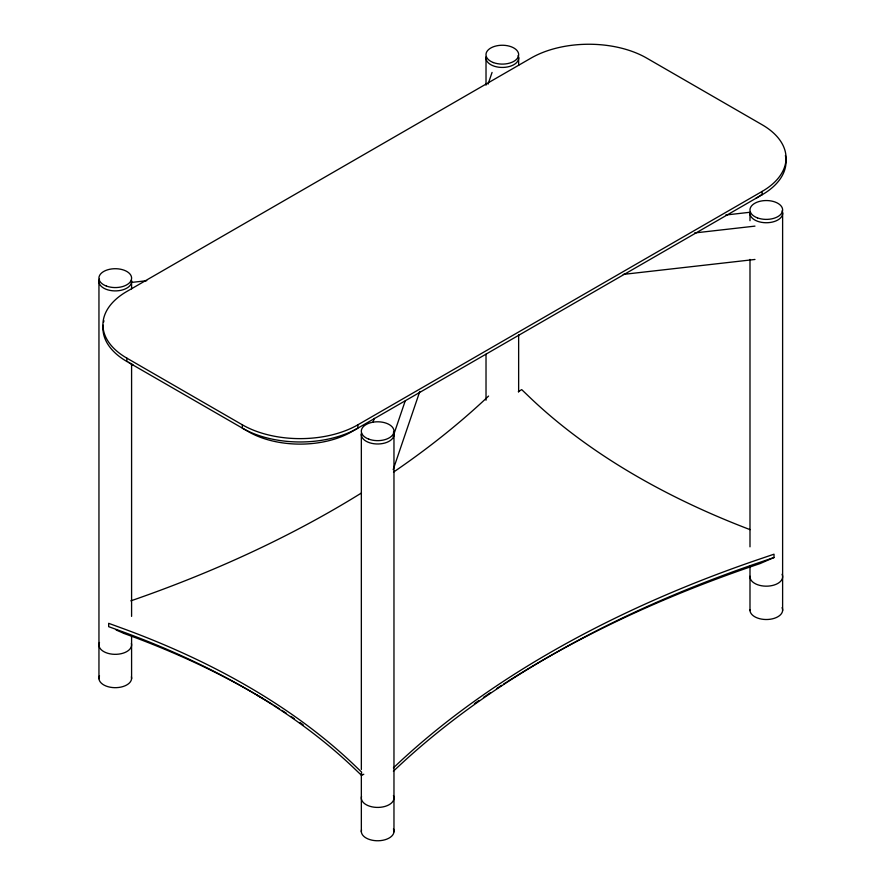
<?xml version="1.0" encoding="UTF-8"?>
<svg xmlns="http://www.w3.org/2000/svg" width="885" height="885" viewBox="0 0 885 885"><rect width="100%" height="100%" fill="white"/><g stroke="black" fill="none" stroke-linecap="round" stroke-linejoin="round"><path stroke-width="1.33" d="M372.983 422.267L374.322 418.351M488.066 84.152L492.06 72.426M393.194 436.25L405.164 401.071M393.194 469.592L419.8 391.424M488.586 396.071L483.896 400.485A1052.807 607.829 0 0 1 393.526 472.103M393.405 767.87L399.943 761.719A1052.763 607.807 0 0 1 755.536 560.471L774.01 554.198L774.01 557.528L760.049 563.59A1061.746 612.995 0 0 0 507.647 681.483M393.405 771.2L399.943 765.06A1052.763 607.807 0 0 1 755.536 563.8L774.01 557.528M518.311 391.701L521.696 389.61L531.387 398.881A721.618 416.614 0 0 0 750.071 529.639M755.713 198.461L757.35 197.488A72.692 41.96 0 0 0 761.808 194.479M126.854 358.137L242.357 424.822A81.674 47.148 0 0 0 357.861 424.822L762.118 191.425A81.674 47.148 0 0 0 762.118 124.741L646.614 58.056A81.674 47.148 0 0 0 531.111 58.056L126.854 291.453A81.674 47.148 0 0 0 126.854 358.137L126.854 361.478L250.355 432.743A72.692 41.96 0 0 0 349.874 432.743L762.118 194.766A81.674 47.148 0 0 0 785.393 155.517M116.112 629.976L123.612 633.262M361.556 775.382L361.556 772.052L352.429 763.324A721.596 416.603 0 0 0 124.575 629.124L108.678 623.328L108.678 626.668L124.575 632.465A721.596 416.603 0 0 1 352.429 766.664L361.556 775.382L363.801 774.231M131.655 282.415L146.755 280.7M725.766 215.011L750.469 212.212M694.581 232.965L754.971 226.118M623.228 274.405L754.971 259.46M256.55 694.88L263.022 698.619M133.259 365.173L131.622 364.2A72.692 41.96 0 0 1 128.602 362.219M782.617 212.809L782.617 610.573M762.118 191.425L762.118 194.766M749.993 220.708L749.993 212.809A16.339 9.425 0 0 0 768.014 222.688A16.339 9.425 0 0 0 782.086 210.862M749.993 259.405L749.993 546.83M749.993 566.179L749.993 610.573M518.643 57.514L518.643 65.413M518.643 334.884L518.643 391.933M486.02 57.514L486.02 85.159M486.02 354.221L486.02 400.219M393.969 434.059L393.969 831.823M361.345 434.059L361.345 769.463M361.345 773.612L361.345 831.823M357.861 424.822L357.861 428.163A81.674 47.148 0 0 1 242.357 428.163L242.357 424.822M131.588 280.976L131.588 288.875M131.588 363.503L131.588 616.38M131.588 635.729L131.588 678.751M98.954 280.976L98.954 678.751M474.415 703.663A1061.746 612.995 0 0 1 478.918 700.533M483.453 697.424A1061.746 612.995 0 0 1 485.732 695.875M486.706 695.212A1061.746 612.995 0 0 1 490.644 692.568M496.596 688.63A1061.746 612.995 0 0 1 501.596 685.366M503.609 684.072A1061.746 612.995 0 0 1 506.64 682.125M123.546 633.295A730.49 421.747 0 0 1 272.525 704.438M273.697 705.168A730.49 421.747 0 0 1 279.527 708.863M281.839 710.345A730.49 421.747 0 0 1 286.419 713.343M290.955 716.374A730.49 421.747 0 0 1 294.318 718.653M299.871 722.481A730.49 421.747 0 0 1 303.168 724.804M361.434 493A1052.807 607.829 0 0 1 130.858 600.849M782.086 607.641A16.339 9.425 0 0 1 768.014 619.467A16.339 9.425 0 0 1 749.993 609.588M782.086 574.299A16.339 9.425 0 0 1 768.014 586.124A16.339 9.425 0 0 1 749.993 576.246M518.112 55.567A16.339 9.425 0 0 1 503.189 67.426A16.339 9.425 0 0 1 486.197 56.529M131.4 676.782A16.339 9.425 0 0 1 114.419 687.667A16.339 9.425 0 0 1 99.496 675.808M131.4 643.439A16.339 9.425 0 0 1 114.419 654.325A16.339 9.425 0 0 1 99.496 642.466M131.4 280.003A16.339 9.425 0 0 1 114.419 290.888A16.339 9.425 0 0 1 99.496 279.029M393.438 828.891A16.339 9.425 0 0 1 378.514 840.75A16.339 9.425 0 0 1 361.522 829.853M393.438 795.549A16.339 9.425 0 0 1 378.514 807.408A16.339 9.425 0 0 1 361.522 796.511M393.438 432.112A16.339 9.425 0 0 1 378.514 443.971A16.339 9.425 0 0 1 361.522 433.075M126.854 361.478A81.674 47.148 0 0 1 103.102 325.171M103.578 322.217A81.674 47.148 0 0 1 103.943 320.757M757.416 217.876A16.339 9.425 0 0 0 782.617 210.464A16.339 9.425 0 0 0 758.887 201.57A16.339 9.425 0 0 0 757.416 217.876M493.432 62.581A16.339 9.425 0 0 0 518.643 55.169A16.339 9.425 0 0 0 494.914 46.274A16.339 9.425 0 0 0 493.432 62.581M106.377 286.054A16.339 9.425 0 0 0 131.588 278.631A16.339 9.425 0 0 0 107.859 269.737A16.339 9.425 0 0 0 106.377 286.054M368.757 439.126A16.339 9.425 0 0 0 393.969 431.714A16.339 9.425 0 0 0 370.24 422.82A16.339 9.425 0 0 0 368.757 439.126"/></g></svg>
